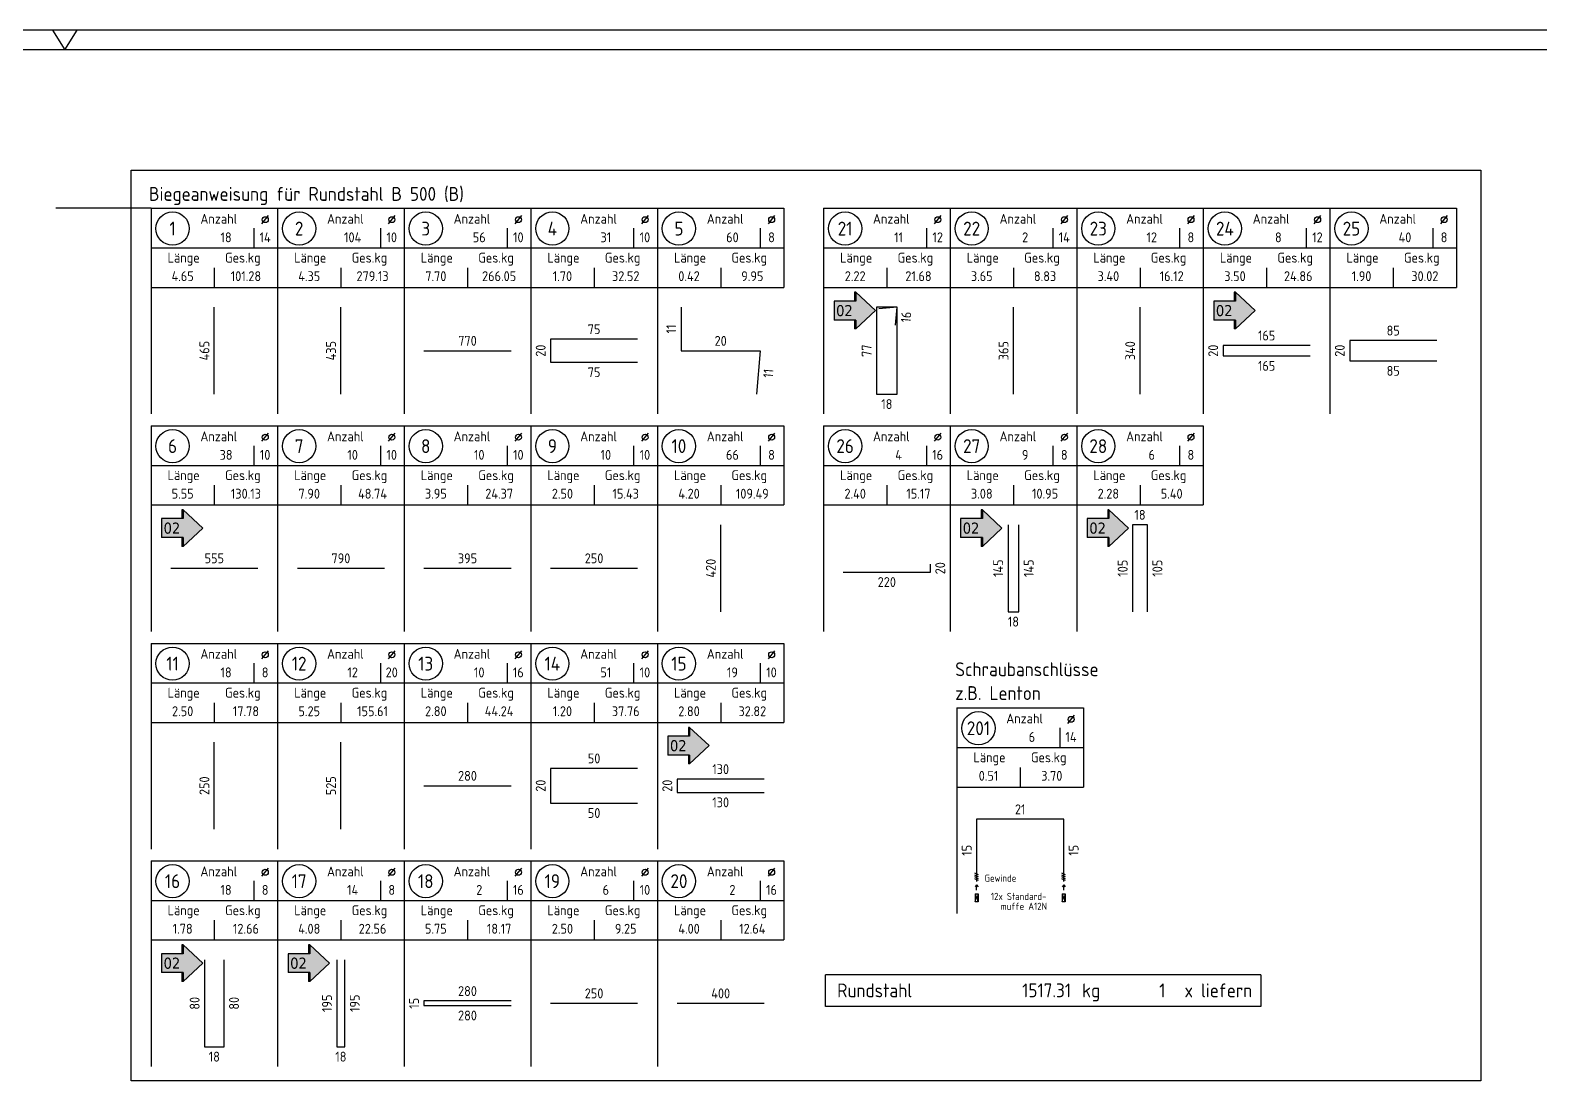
# Model space of a CAD drawing. Extents: x 0 to 74.6, y 0 to 35.2.
# Drawn here: x 29.29 to 48.37, y 16.42 to 29.7 of the extents above; entities that cross this region are included whole.
import ezdxf
from ezdxf.enums import TextEntityAlignment as Align

# ---------------------------------------------------------------- set-up
doc = ezdxf.new("R2010")
doc.units = 0
doc.header["$LTSCALE"] = 0.5
doc.linetypes.add('AUSGEZOGEN', pattern=[1000.01, 1000, 0.01])
for name, color, linetype in [('grau_hell', 7, 'Continuous'), ('INDEX', 7, 'Continuous'), ('OBJEKT', 7, 'Continuous'), ('RAHMEN', 7, 'Continuous'), ('RND', 7, 'Continuous'), ('RND_BILD', 7, 'Continuous'), ('STAHL', 7, 'Continuous'), ('TEXT', 7, 'Continuous')]:
    doc.layers.add(name, color=color, linetype=linetype)
doc.layers.add('NOPLOT', color=7, linetype='Continuous', plot=False)
doc.styles.add('helv', font='tahoma.ttf')
doc.styles.add('txt', font='isocp.shx')

# ---------------------------------------------------------------- blocks, each defined once
blk = doc.blocks.new('Muffe%%C28')
at = {"layer": 'STAHL', "color": 102, "linetype": 'AUSGEZOGEN'}
for p, q in [((-0.01, 0.117), (-0.011, 0.116)), ((-0.011, 0.116), (-0.011, 0.017)), ((-0.011, 0.017), (-0.01, 0.016)), ((0.025, 0.117), (-0.01, 0.117)), ((-0.01, 0.016), (0.025, 0.016)), ((-0.007, 0.116), (-0.008, 0.117)), ((-0.007, 0.017), (-0.008, 0.016)), ((-0.007, 0.116), (-0.002, 0.072)), ((-0.007, 0.017), (-0.002, 0.061)), ((0.018, 0.07), (-0.003, 0.07)), ((-0.003, 0.063), (0.018, 0.063)), ((-0.002, 0.072), (-0.002, 0.066)), ((-0.002, 0.061), (-0.002, 0.066)), ((0.022, 0.116), (0.017, 0.072)), ((0.017, 0.072), (0.017, 0.066)), ((0.017, 0.061), (0.017, 0.066)), ((0.022, 0.017), (0.017, 0.061)), ((0.022, 0.116), (0.023, 0.117)), ((0.022, 0.017), (0.023, 0.016)), ((0.026, 0.116), (0.025, 0.117)), ((0.025, 0.016), (0.026, 0.017)), ((0.026, 0.116), (0.026, 0.017))]:
    blk.add_line(p, q, dxfattribs=at)
at = {"layer": 'TEXT', "color": 102, "linetype": 'AUSGEZOGEN'}
for p, q in [((-0.002, 0.074), (0.017, 0.074)), ((-0.002, 0.059), (0.017, 0.059))]:
    blk.add_line(p, q, dxfattribs=at)
blk = doc.blocks.new('A1-35-0')
at = {"layer": 'RAHMEN'}
blk.add_line((118.9, 59.4), (0, 59.4), dxfattribs=at)
at = {"layer": 'RAHMEN', "color": 7, "linetype": 'Continuous'}
for p, q in [((59.14, 59.4), (59.45, 58.9)), ((59.45, 58.9), (59.76, 59.4))]:
    blk.add_line(p, q, dxfattribs=at)
at = {"layer": 'RAHMEN', "color": 5}
blk.add_line((118.4, 58.9), (2, 58.9), dxfattribs=at)
blk = doc.blocks.new('RND_LIS2')
at = {"layer": 'RND', "color": 3, "linetype": 'Continuous'}
for p, q in [((0, 0), (0, -5.2)), ((0, 0), (3.2, 0)), ((3.2, 0), (3.2, -2)), ((2.6, -0.503), (2.6, -1)), ((0, -1), (3.2, -1)), ((1.6, -1.503), (1.6, -2)), ((0, -2), (3.2, -2))]:
    blk.add_line(p, q, dxfattribs=at)
at = {"layer": 'RND', "color": 7, "linetype": 'Continuous'}
blk.add_line((2.805, -0.39), (2.973, -0.186), dxfattribs=at)
at = {"layer": 'RND', "color": 1, "linetype": 'Continuous'}
blk.add_circle((0.545, -0.513), 0.42, dxfattribs=at)
at = {"layer": 'RND', "color": 7, "linetype": 'Continuous'}
blk.add_circle((2.889, -0.288), 0.075, dxfattribs=at)
at = {"layer": 'RND', "color": 7, "linetype": 'Continuous', "style": 'txt'}
for s, p in [('Anzahl', (1.249, -0.391)), ('Länge', (0.42, -1.373)), ('Ges.kg', (1.872, -1.373))]:
    blk.add_text(s, height=0.25, dxfattribs=at).set_placement(p)
at = {"layer": 'RND', "color": 1, "linetype": 'Continuous', "style": 'txt'}
blk.add_attdef('POS1', text='', height=0.35, dxfattribs=at).set_placement((0.545, -0.513), align=Align.MIDDLE)
at = {"layer": 'RND', "color": 7, "linetype": 'Continuous', "style": 'txt'}
for tag, p in [('STK1', (1.897, -0.859)), ('DS1', (2.885, -0.859)), ('LANG1', (0.8, -1.841)), ('GEW', (2.4, -1.841))]:
    blk.add_attdef(tag, text='', height=0.25, dxfattribs=at).set_placement(p, align=Align.CENTER)
blk = doc.blocks.new('hin_ind5')
at = {"layer": 'grau_hell', "linetype": 'AUSGEZOGEN'}
h = blk.add_hatch(color=9, dxfattribs=at)
h.dxf.hatch_style = 2
h.paths.add_polyline_path([(0, 0), (0.619, -0.577), (0.619, -0.3), (1.306, -0.3), (1.306, 0.3), (0.619, 0.3), (0.619, 0.577)])
h.paths.add_polyline_path([(0.34, -0.274), (1.311, -0.274), (1.311, 0.274), (0.34, 0.274)], flags=9)
at = {"layer": 'OBJEKT', "linetype": 'AUSGEZOGEN'}
for points in [[(0.619, 0.3), (0.66, 0.3), (0.66, 0.577), (0.619, 0.577)], [(0.619, -0.577), (0.66, -0.577), (0.66, -0.3), (0.619, -0.3)]]:
    blk.add_hatch(color=1, dxfattribs=at).paths.add_polyline_path(points)
at = {"layer": 'OBJEKT', "color": 1, "linetype": 'AUSGEZOGEN'}
for p, q in [((0, 0), (0.619, 0.577)), ((0.619, 0.577), (0.619, 0.3)), ((0.619, 0.577), (0.66, 0.577)), ((0.66, 0.577), (0.66, 0.3)), ((0, 0), (0.619, -0.577)), ((0.619, 0.3), (1.306, 0.3)), ((1.306, 0.3), (1.306, -0.3)), ((0.619, -0.3), (0.619, -0.577)), ((0.619, -0.3), (1.306, -0.3)), ((0.66, -0.3), (0.66, -0.577))]:
    blk.add_line(p, q, dxfattribs=at)
at = {"layer": 'OBJEKT', "color": 7, "linetype": 'AUSGEZOGEN'}
blk.add_line((0.619, -0.577), (0.66, -0.577), dxfattribs=at)
at = {"layer": 'INDEX', "color": 1, "linetype": 'Continuous', "style": 'helv'}
blk.add_attdef('INDEX', text='', height=0.35, rotation=360, dxfattribs=at).set_placement((1.259, 0), align=Align.MIDDLE_RIGHT)
blk = doc.blocks.new('RND_SUM')
at = {"layer": 'RND', "color": 5, "linetype": 'Continuous'}
for p, q in [((0, 0), (0, 0.8)), ((11, 0.8), (0, 0.8)), ((11, 0.8), (11, 0)), ((11, 0), (0, 0))]:
    blk.add_line(p, q, dxfattribs=at)
at = {"layer": 'RND', "color": 1, "linetype": 'Continuous', "style": 'txt'}
for s, p in [('Rundstahl', (0.292, 0.235)), ('kg', (6.483, 0.235))]:
    blk.add_text(s, height=0.35, dxfattribs=at).set_placement(p)
blk.add_text('x liefern', height=0.35, dxfattribs=at).set_placement((10.784, 0.235), align=Align.RIGHT)
for tag, p in [('RND-S', (6.203, 0.235)), ('RND-Z', (8.59, 0.235))]:
    blk.add_attdef(tag, text='', height=0.35, dxfattribs=at).set_placement(p, align=Align.RIGHT)

msp = doc.modelspace()

# ---------------------------------------------------------------- linework, layer by layer
at = {"layer": 'NOPLOT', "color": 191, "linetype": 'AUSGEZOGEN'}
msp.add_line((30.8149, 27.4482), (29.6112, 27.4482), dxfattribs=at)
at = {"layer": 'RND_BILD', "color": 1, "linetype": 'AUSGEZOGEN'}
for points in [[(31.6149, 25.0982), (31.6149, 26.1982)], [(33.2149, 25.0982), (33.2149, 26.1982)], [(37.5139, 26.1982), (37.5139, 25.6471), (38.5158, 25.6471), (38.4678, 25.0982)], [(40.2235, 25.9705), (40.2434, 26.1982), (39.9863, 26.1982), (39.9863, 25.0982), (40.2434, 25.0982), (40.2434, 26.1982), (40.0157, 26.1783)], [(41.7149, 25.0982), (41.7149, 26.1982)], [(43.3149, 25.0982), (43.3149, 26.1982)], [(36.9649, 25.7948), (35.8649, 25.7948), (35.8649, 25.5015), (36.9649, 25.5015)], [(47.0649, 25.7776), (45.9649, 25.7776), (45.9649, 25.5188), (47.0649, 25.5188)], [(34.2649, 25.6482), (35.3649, 25.6482)], [(45.4649, 25.7148), (44.3649, 25.7148), (44.3649, 25.5815), (45.4649, 25.5815)], [(38.0149, 22.3482), (38.0149, 23.4482)], [(41.6466, 23.4482), (41.6466, 22.3482), (41.7832, 22.3482), (41.7832, 23.4482)], [(43.4092, 22.3482), (43.4092, 23.4482), (43.2206, 23.4482), (43.2206, 22.3482)], [(31.0649, 22.8982), (32.1649, 22.8982)], [(32.6649, 22.8982), (33.7649, 22.8982)], [(34.2649, 22.8982), (35.3649, 22.8982)], [(35.8649, 22.8982), (36.9649, 22.8982)], [(39.5649, 22.8482), (40.6649, 22.8482), (40.6649, 22.9482)], [(31.6149, 19.5982), (31.6149, 20.6982)], [(33.2149, 19.5982), (33.2149, 20.6982)], [(36.9649, 20.3682), (35.8649, 20.3682), (35.8649, 19.9282), (36.9649, 19.9282)], [(38.5649, 20.2328), (37.4649, 20.2328), (37.4649, 20.0636), (38.5649, 20.0636)], [(34.2649, 20.1482), (35.3649, 20.1482)], [(42.35, 18.9388), (42.35, 19.7245), (41.25, 19.7245), (41.25, 18.9388)], [(31.4911, 17.9482), (31.4911, 16.8482), (31.7386, 16.8482), (31.7386, 17.9482)], [(33.1641, 17.9482), (33.1641, 16.8482), (33.2656, 16.8482), (33.2656, 17.9482)], [(35.3649, 17.4276), (34.2649, 17.4276), (34.2649, 17.3687), (35.3649, 17.3687)], [(35.8649, 17.3982), (36.9649, 17.3982)], [(37.4649, 17.3982), (38.5649, 17.3982)]]:
    msp.add_lwpolyline(points, dxfattribs=at)
at = {"layer": 'TEXT', "color": 102, "linetype": 'AUSGEZOGEN'}
for p, q in [((41.2721, 19.0202), (41.228, 19.0429)), ((41.2721, 18.9962), (41.228, 19.0189)), ((41.2721, 18.9722), (41.228, 18.9949)), ((41.2721, 18.9482), (41.228, 18.9709)), ((41.2502, 18.8954), (41.2322, 18.8702)), ((41.2502, 18.8954), (41.2682, 18.8702)), ((41.2502, 18.8282), (41.2502, 18.8954)), ((42.3721, 19.0202), (42.328, 19.0429)), ((42.3721, 18.9962), (42.328, 19.0189)), ((42.3721, 18.9722), (42.328, 18.9949)), ((42.3721, 18.9482), (42.328, 18.9709)), ((42.3502, 18.8954), (42.3322, 18.8702)), ((42.3502, 18.8954), (42.3682, 18.8702)), ((42.3502, 18.8282), (42.3502, 18.8954))]:
    msp.add_line(p, q, dxfattribs=at)
at = {"layer": 'TEXT', "color": 1, "linetype": 'AUSGEZOGEN'}
msp.add_lwpolyline([(30.563, 27.9303), (47.622, 27.9303), (47.622, 16.4178), (30.563, 16.4178)], close=True, dxfattribs=at)

# ---------------------------------------------------------------- block references
at = {"layer": 'OBJEKT', "color": 7, "linetype": 'AUSGEZOGEN', "xscale": -1}
for p in [(41.2577, 18.6661), (42.3577, 18.6661)]:
    msp.add_blockref('Muffe%%C28', p, dxfattribs=at)
at = {"layer": 'RAHMEN', "color": 7, "linetype": 'AUSGEZOGEN', "xscale": 0.5, "yscale": 0.5, "zscale": 0.5}
msp.add_blockref('A1-35-0', (0, 0), dxfattribs=at)
at = {"layer": 'RND_BILD', "color": 6, "linetype": 'AUSGEZOGEN', "xscale": 0.5, "yscale": 0.5, "zscale": 0.5}
for p, values in [((30.8149, 27.4482), {'POS1': '1', 'STK1': '18', 'DS1': '14', 'LANG1': '4.65', 'GEW': '101.28'}), ((39.3149, 27.4482), {'POS1': '21', 'STK1': '11', 'DS1': '12', 'LANG1': '2.22', 'GEW': '21.68'})]:
    msp.add_blockref('RND_LIS2', p, dxfattribs=at).add_auto_attribs(values)
at = {"layer": 'RND_BILD', "color": 7, "linetype": 'AUSGEZOGEN', "xscale": 0.5, "yscale": 0.5, "zscale": 0.5}
for name, p, values in [('RND_LIS2', (32.4149, 27.4482), {'POS1': '2', 'STK1': '104', 'DS1': '10', 'LANG1': '4.35', 'GEW': '279.13'}), ('RND_LIS2', (34.0149, 27.4482), {'POS1': '3', 'STK1': '56', 'DS1': '10', 'LANG1': '7.70', 'GEW': '266.05'}), ('RND_LIS2', (35.6149, 27.4482), {'POS1': '4', 'STK1': '31', 'DS1': '10', 'LANG1': '1.70', 'GEW': '32.52'}), ('RND_LIS2', (37.2149, 27.4482), {'POS1': '5', 'STK1': '60', 'DS1': '8', 'LANG1': '0.42', 'GEW': '9.95'}), ('RND_LIS2', (40.9149, 27.4482), {'POS1': '22', 'STK1': '2', 'DS1': '14', 'LANG1': '3.65', 'GEW': '8.83'}), ('RND_LIS2', (42.5149, 27.4482), {'POS1': '23', 'STK1': '12', 'DS1': '8', 'LANG1': '3.40', 'GEW': '16.12'}), ('RND_LIS2', (44.1149, 27.4482), {'POS1': '24', 'STK1': '8', 'DS1': '12', 'LANG1': '3.50', 'GEW': '24.86'}), ('RND_LIS2', (45.7149, 27.4482), {'POS1': '25', 'STK1': '40', 'DS1': '8', 'LANG1': '1.90', 'GEW': '30.02'}), ('RND_LIS2', (30.8149, 24.6982), {'POS1': '6', 'STK1': '38', 'DS1': '10', 'LANG1': '5.55', 'GEW': '130.13'}), ('RND_LIS2', (32.4149, 24.6982), {'POS1': '7', 'STK1': '10', 'DS1': '10', 'LANG1': '7.90', 'GEW': '48.74'}), ('RND_LIS2', (34.0149, 24.6982), {'POS1': '8', 'STK1': '10', 'DS1': '10', 'LANG1': '3.95', 'GEW': '24.37'}), ('RND_LIS2', (35.6149, 24.6982), {'POS1': '9', 'STK1': '10', 'DS1': '10', 'LANG1': '2.50', 'GEW': '15.43'}), ('RND_LIS2', (37.2149, 24.6982), {'POS1': '10', 'STK1': '66', 'DS1': '8', 'LANG1': '4.20', 'GEW': '109.49'}), ('RND_LIS2', (39.3149, 24.6982), {'POS1': '26', 'STK1': '4', 'DS1': '16', 'LANG1': '2.40', 'GEW': '15.17'}), ('RND_LIS2', (40.9149, 24.6982), {'POS1': '27', 'STK1': '9', 'DS1': '8', 'LANG1': '3.08', 'GEW': '10.95'}), ('RND_LIS2', (42.5149, 24.6982), {'POS1': '28', 'STK1': '6', 'DS1': '8', 'LANG1': '2.28', 'GEW': '5.40'}), ('RND_LIS2', (30.8149, 21.9482), {'POS1': '11', 'STK1': '18', 'DS1': '8', 'LANG1': '2.50', 'GEW': '17.78'}), ('RND_LIS2', (32.4149, 21.9482), {'POS1': '12', 'STK1': '12', 'DS1': '20', 'LANG1': '5.25', 'GEW': '155.61'}), ('RND_LIS2', (34.0149, 21.9482), {'POS1': '13', 'STK1': '10', 'DS1': '16', 'LANG1': '2.80', 'GEW': '44.24'}), ('RND_LIS2', (35.6149, 21.9482), {'POS1': '14', 'STK1': '51', 'DS1': '10', 'LANG1': '1.20', 'GEW': '37.76'}), ('RND_LIS2', (37.2149, 21.9482), {'POS1': '15', 'STK1': '19', 'DS1': '10', 'LANG1': '2.80', 'GEW': '32.82'}), ('RND_LIS2', (41, 21.1316), {'POS1': '201', 'STK1': '6', 'DS1': '14', 'LANG1': '0.51', 'GEW': '3.70'}), ('RND_LIS2', (30.8149, 19.1982), {'POS1': '16', 'STK1': '18', 'DS1': '8', 'LANG1': '1.78', 'GEW': '12.66'}), ('RND_LIS2', (32.4149, 19.1982), {'POS1': '17', 'STK1': '14', 'DS1': '8', 'LANG1': '4.08', 'GEW': '22.56'}), ('RND_LIS2', (34.0149, 19.1982), {'POS1': '18', 'STK1': '2', 'DS1': '16', 'LANG1': '5.75', 'GEW': '18.17'}), ('RND_LIS2', (35.6149, 19.1982), {'POS1': '19', 'STK1': '6', 'DS1': '10', 'LANG1': '2.50', 'GEW': '9.25'}), ('RND_LIS2', (37.2149, 19.1982), {'POS1': '20', 'STK1': '2', 'DS1': '16', 'LANG1': '4.00', 'GEW': '12.64'}), ('RND_SUM', (39.3412, 17.3563), {'RND-S': '1517.31', 'RND-Z': '1'})]:
    msp.add_blockref(name, p, dxfattribs=at).add_auto_attribs(values)
at = {"layer": 'RND_BILD', "color": 7, "linetype": 'AUSGEZOGEN'}
ref = msp.add_blockref('hin_ind5', (39.9701, 26.1551), dxfattribs=dict(at, xscale=-0.4, yscale=0.4, zscale=0.4))
ref.add_attrib('INDEX', '02', dxfattribs={"layer": 'INDEX', "color": 1, "linetype": 'Continuous', "height": 0.14, "style": 'helv'}).set_placement((39.6843, 26.1551), align=Align.MIDDLE_RIGHT)
ref = msp.add_blockref('hin_ind5', (44.7701, 26.1551), dxfattribs=dict(at, xscale=-0.4, yscale=0.4, zscale=0.4))
ref.add_attrib('INDEX', '02', dxfattribs={"layer": 'INDEX', "color": 1, "linetype": 'Continuous', "height": 0.14, "style": 'helv'}).set_placement((44.4843, 26.1551), align=Align.MIDDLE_RIGHT)
ref = msp.add_blockref('hin_ind5', (31.4701, 23.4051), dxfattribs=dict(at, xscale=-0.4, yscale=0.4, zscale=0.4))
ref.add_attrib('INDEX', '02', dxfattribs={"layer": 'INDEX', "color": 1, "linetype": 'Continuous', "height": 0.14, "style": 'helv'}).set_placement((31.1843, 23.4051), align=Align.MIDDLE_RIGHT)
ref = msp.add_blockref('hin_ind5', (41.5701, 23.4051), dxfattribs=dict(at, xscale=-0.4, yscale=0.4, zscale=0.4))
ref.add_attrib('INDEX', '02', dxfattribs={"layer": 'INDEX', "color": 1, "linetype": 'Continuous', "height": 0.14, "style": 'helv'}).set_placement((41.2843, 23.4051), align=Align.MIDDLE_RIGHT)
ref = msp.add_blockref('hin_ind5', (43.1701, 23.4051), dxfattribs=dict(at, xscale=-0.4, yscale=0.4, zscale=0.4))
ref.add_attrib('INDEX', '02', dxfattribs={"layer": 'INDEX', "color": 1, "linetype": 'Continuous', "height": 0.14, "style": 'helv'}).set_placement((42.8843, 23.4051), align=Align.MIDDLE_RIGHT)
ref = msp.add_blockref('hin_ind5', (37.8701, 20.6551), dxfattribs=dict(at, xscale=-0.4, yscale=0.4, zscale=0.4))
ref.add_attrib('INDEX', '02', dxfattribs={"layer": 'INDEX', "color": 1, "linetype": 'Continuous', "height": 0.14, "style": 'helv'}).set_placement((37.5843, 20.6551), align=Align.MIDDLE_RIGHT)
ref = msp.add_blockref('hin_ind5', (31.4701, 17.9051), dxfattribs=dict(at, xscale=-0.4, yscale=0.4, zscale=0.4))
ref.add_attrib('INDEX', '02', dxfattribs={"layer": 'INDEX', "color": 1, "linetype": 'Continuous', "height": 0.14, "style": 'helv'}).set_placement((31.1843, 17.9051), align=Align.MIDDLE_RIGHT)
ref = msp.add_blockref('hin_ind5', (33.0701, 17.9051), dxfattribs=dict(at, xscale=-0.4, yscale=0.4, zscale=0.4))
ref.add_attrib('INDEX', '02', dxfattribs={"layer": 'INDEX', "color": 1, "linetype": 'Continuous', "height": 0.14, "style": 'helv'}).set_placement((32.7843, 17.9051), align=Align.MIDDLE_RIGHT)

# ---------------------------------------------------------------- texts
at = {"layer": 'RND_BILD', "color": 7, "linetype": 'AUSGEZOGEN', "style": 'txt'}
for s, p in [('75', (36.4149, 25.9198)), ('85', (46.5149, 25.9026)), ('770', (34.8149, 25.7732)), ('20', (38.0149, 25.7721)), ('165', (44.9149, 25.8398)), ('75', (36.4149, 25.3765)), ('85', (46.5149, 25.3938)), ('18', (40.1149, 24.9732)), ('18', (43.3149, 23.5732)), ('555', (31.6149, 23.0232)), ('790', (33.2149, 23.0232)), ('395', (34.8149, 23.0232)), ('250', (36.4149, 23.0232)), ('220', (40.1149, 22.7232)), ('18', (41.7149, 22.2232)), ('50', (36.4149, 20.4932)), ('130', (38.0149, 20.3578)), ('280', (34.8149, 20.2732)), ('50', (36.4149, 19.8032)), ('130', (38.0149, 19.9386)), ('21', (41.8, 19.8495)), ('280', (34.8149, 17.5526)), ('250', (36.4149, 17.5232)), ('400', (38.0149, 17.5232)), ('280', (34.8149, 17.2437)), ('18', (33.2149, 16.7232))]:
    msp.add_text(s, height=0.125, dxfattribs=at).set_placement(p, align=Align.MIDDLE)
for s, rotation, p in [('11', 90, (37.3889, 25.9227)), ('16', 84.99986, (40.358, 26.0734)), ('465', 90, (31.4899, 25.6482)), ('435', 90, (33.0899, 25.6482)), ('365', 90, (41.5899, 25.6482)), ('340', 90, (43.1899, 25.6482)), ('20', 90, (35.7399, 25.6482)), ('77', 90, (39.8613, 25.6482)), ('20', 90, (44.2399, 25.6482)), ('20', 90, (45.8399, 25.6482)), ('11', 85, (38.6163, 25.3618)), ('165', 360, (44.9149, 25.4565)), ('420', 90, (37.8899, 22.8982)), ('20', 90, (40.7899, 22.8982)), ('145', 90, (41.5216, 22.8982)), ('145', 90, (41.9082, 22.8982)), ('105', 90, (43.0956, 22.8982)), ('105', 90, (43.5342, 22.8982)), ('250', 90, (31.4899, 20.1482)), ('525', 90, (33.0899, 20.1482)), ('20', 90, (35.7399, 20.1482)), ('20', 90, (37.3399, 20.1482)), ('15', 90, (41.125, 19.3316)), ('15', 90, (42.475, 19.3316)), ('80', 90, (31.3661, 17.3982)), ('80', 90, (31.8636, 17.3982)), ('195', 90, (33.0391, 17.3982)), ('195', 90, (33.3906, 17.3982)), ('15', 90, (34.1399, 17.3982)), ('18', 360, (31.6149, 16.7232))]:
    msp.add_text(s, height=0.125, rotation=rotation, dxfattribs=at).set_placement(p, align=Align.MIDDLE)
at = {"layer": 'TEXT', "color": 1, "linetype": 'AUSGEZOGEN', "style": 'txt'}
for s, p in [('Biegeanweisung für Rundstahl B 500 (B)', (30.7883, 27.5426)), ('Schraubanschlüsse', (40.9791, 21.5332)), ('z.B. Lenton', (40.9791, 21.2321))]:
    msp.add_text(s, height=0.175, dxfattribs=at).set_placement(p)
at = {"layer": 'TEXT', "color": 102, "linetype": 'Continuous', "style": 'txt'}
for s, p in [('Gewinde', (41.3499, 18.9353)), ('12x Standard-', (41.43, 18.7046)), ('muffe A12N', (41.5539, 18.5789))]:
    msp.add_text(s, height=0.09, dxfattribs=at).set_placement(p)

doc.saveas('drawing.dxf')
